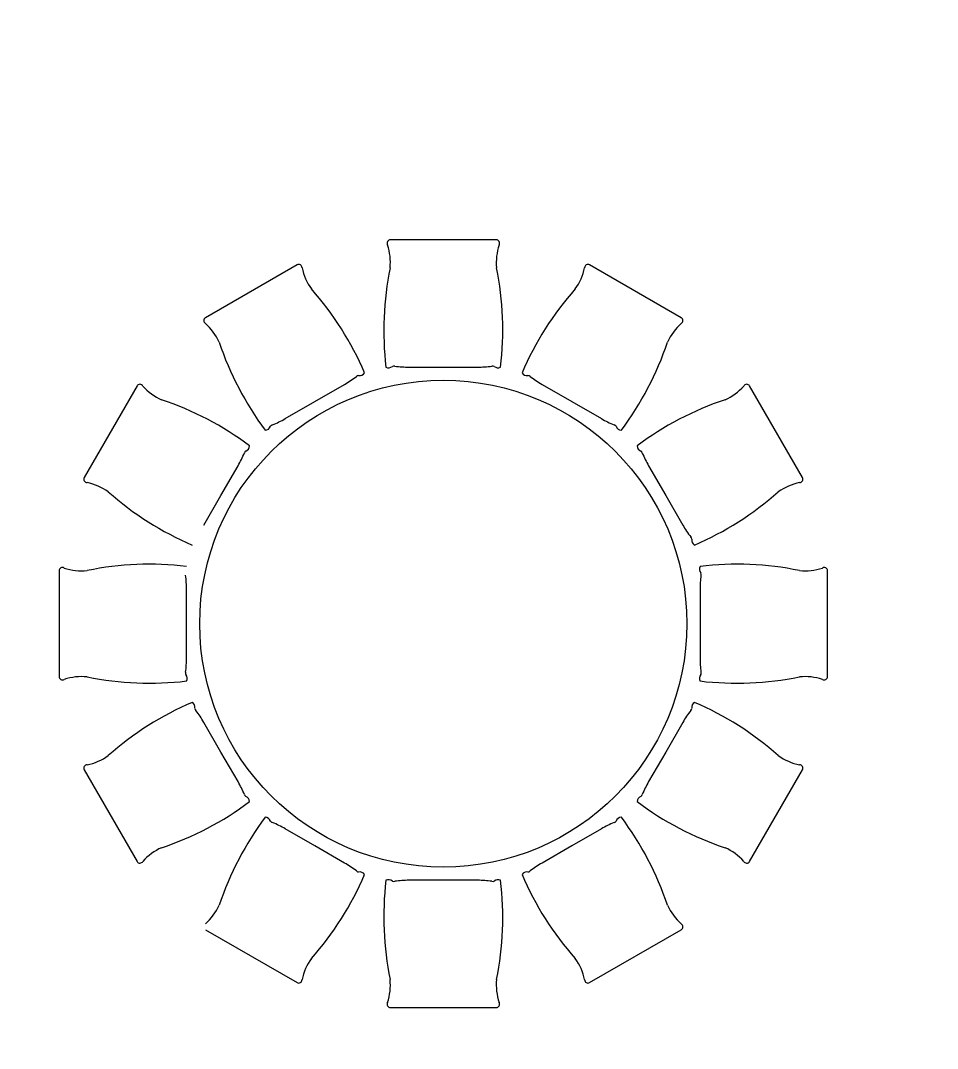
# Model space of a CAD drawing. Header units: millimetres. Extents: x 1443065 to 1517367, y 3763150 to 3779068.
# Drawn here: x 1447798.6 to 1448143.5, y 3766079 to 3766465.9 of the extents above; entities that cross this region are included whole.
import ezdxf

# ---------------------------------------------------------------- set-up
doc = ezdxf.new("R2010")
doc.units = ezdxf.units.MM
doc.layers.add('m-TAR_duvar', color=8, linetype='Continuous')
doc.layers.add('m-TFR_vitrifiye', color=1, linetype='Continuous')

msp = doc.modelspace()

# ---------------------------------------------------------------- hatches: boundary and pattern name
at = {"layer": 'm-TAR_duvar'}
h = msp.add_hatch(dxfattribs=at)
h.set_pattern_fill('ANSI33', color=256, scale=2)
h.set_pattern_definition([(45, (27620.463, -87954.953), (-8.98025612, 8.98025612), []), (45, (27629.443, -87954.953), (-8.98025612, 8.98025612), [6.35, -3.175])])
h.paths.add_polyline_path([(1454794.44, 3768891.25), (1454777.28, 3769060.22), (1454740.17, 3769224.96), (1454678.91, 3769382.58), (1454596.91, 3769530.2), (1454495.37, 3769665.05), (1454375.86, 3769783.46), (1454239.69, 3769884.92), (1454091.6, 3769966), (1453859.58, 3770075.21), (1453406.13, 3770314.52), (1453184.71, 3770444.62), (1451716.99, 3771328.64), (1451249.47, 3771588.02), (1451035.26, 3771685.46), (1450763.61, 3771809.03), (1450409.17, 3771939.61), (1448897.84, 3772143.01), (1447435.26, 3772002.72), (1445092.32, 3771120.18), (1445146.3, 3764847.08), (1454849.85, 3764847.08)])
h.paths.add_polyline_path([(1445185.96, 3764887.08), (1445132.56, 3771092.6), (1447444.38, 3771963.41), (1448897.07, 3772102.76), (1450399.48, 3771900.56), (1450748.39, 3771772.01), (1451018.7, 3771649.05), (1451231.46, 3771552.27), (1451696.97, 3771294), (1453164.25, 3770410.24), (1453386.65, 3770279.57), (1453841.71, 3770039.41), (1454073.47, 3769930.33), (1454218.03, 3769851.17), (1454349.7, 3769753.07), (1454465.16, 3769638.67), (1454563.29, 3769508.35), (1454642.62, 3769365.55), (1454701.81, 3769213.26), (1454737.73, 3769053.78), (1454754.47, 3768888.95), (1454809.3, 3764887.08)], flags=16)
h.paths.add_polyline_path([(1452002.28, 3765847.08), (1451882.28, 3765847.08), (1451882.28, 3765967.08), (1452002.28, 3765967.08)], flags=0)
h.paths.add_polyline_path([(1452782.41, 3765847.08), (1452782.41, 3765967.08), (1452902.41, 3765967.08), (1452902.41, 3765847.08)], flags=0)
h.paths.add_polyline_path([(1451282.28, 3765847.08), (1451162.28, 3765847.08), (1451162.28, 3765967.08), (1451282.28, 3765967.08)], flags=0)
h.paths.add_polyline_path([(1452002.41, 3766436.58), (1451902.41, 3766436.58), (1451902.41, 3766536.58), (1451902.48, 3766670.96), (1451282.41, 3766670.96), (1451282.41, 3766536.58), (1451282.41, 3766436.58), (1451182.41, 3766436.58), (1451182.41, 3766536.58), (1451227.41, 3766536.58), (1451227.41, 3766715.96), (1451912.48, 3766715.96), (1451912.48, 3766725.96), (1451957.48, 3766725.96), (1451957.48, 3766715.96), (1451957.48, 3766536.58), (1452002.41, 3766536.58)], flags=0)
h.paths.add_polyline_path([(1453715.4, 3765317.08), (1453715.4, 3765377.08), (1453775.4, 3765377.08), (1453775.4, 3765317.08)], flags=0)
h.paths.add_polyline_path([(1452782.41, 3766436.58), (1452782.41, 3766556.58), (1452902.41, 3766556.58), (1452902.41, 3766436.58)], flags=0)
h.paths.add_polyline_path([(1453675.3, 3765847.08), (1453675.3, 3765947.08), (1453775.3, 3765947.08), (1453775.3, 3765847.08)], flags=0)
h.paths.add_polyline_path([(1451957.48, 3766815.96), (1451912.48, 3766815.96), (1451912.48, 3767203.19), (1451227.41, 3767203.19), (1451227.41, 3767446.58), (1451287.41, 3767446.58), (1451287.41, 3767406.58), (1451267.41, 3767406.58), (1451267.41, 3767243.33), (1451917.48, 3767243.33), (1451917.48, 3767406.58), (1451897.48, 3767406.58), (1451897.48, 3767446.58), (1451957.48, 3767446.58), (1451957.48, 3767203.19)], flags=0)
h.paths.add_polyline_path([(1450402.41, 3765847.08), (1450282.41, 3765847.08), (1450282.41, 3765967.08), (1450402.41, 3765967.08)], flags=0)
h.paths.add_polyline_path([(1450272.24, 3765847.08), (1450172.24, 3765847.08), (1450172.24, 3765947.08), (1450272.24, 3765947.08)], flags=0)
h.paths.add_polyline_path([(1454209.8, 3765317.08), (1454209.8, 3765377.08), (1454269.8, 3765377.08), (1454269.8, 3765317.08)], flags=0)
h.paths.add_polyline_path([(1453675.3, 3766436.58), (1453675.3, 3766536.58), (1453775.3, 3766536.58), (1453775.3, 3766436.58)], flags=0)
h.paths.add_polyline_path([(1454209.8, 3765847.08), (1454209.8, 3765907.08), (1454269.8, 3765907.08), (1454269.8, 3765847.08)], flags=0)
h.paths.add_polyline_path([(1450402.41, 3766436.58), (1450282.41, 3766436.58), (1450282.41, 3766556.58), (1450402.41, 3766556.58)], flags=0)
h.paths.add_polyline_path([(1452782.41, 3767196.58), (1452782.41, 3767316.58), (1452902.41, 3767316.58), (1452902.41, 3767196.58)], flags=0)
h.paths.add_polyline_path([(1450272.41, 3766436.58), (1450172.41, 3766436.58), (1450172.41, 3766536.58), (1450272.41, 3766536.58)], flags=0)
h.paths.add_polyline_path([(1449584.07, 3765847.08), (1449484.07, 3765847.08), (1449484.07, 3765947.08), (1449584.07, 3765947.08)], flags=0)
h.paths.add_polyline_path([(1453675.3, 3767196.58), (1453675.3, 3767296.58), (1453775.3, 3767296.58), (1453775.3, 3767196.58)], flags=0)
h.paths.add_polyline_path([(1450402.41, 3767196.58), (1450282.41, 3767196.58), (1450282.41, 3767316.58), (1450402.41, 3767316.58)], flags=0)
h.paths.add_polyline_path([(1450272.41, 3767196.58), (1450172.41, 3767196.58), (1450172.41, 3767296.58), (1450272.41, 3767296.58)], flags=0)
h.paths.add_polyline_path([(1451957.48, 3767847.59), (1451897.48, 3767847.59), (1451897.48, 3767887.59), (1451917.48, 3767887.59), (1451917.48, 3768050.83), (1451267.41, 3768050.83), (1451267.41, 3767887.59), (1451287.41, 3767887.59), (1451287.41, 3767847.59), (1451227.41, 3767847.59), (1451227.41, 3768090.97), (1451912.48, 3768090.97), (1451912.48, 3768477.19), (1451957.48, 3768477.19), (1451957.48, 3768090.97)], flags=0)
h.paths.add_polyline_path([(1449584.07, 3766436.58), (1449484.07, 3766436.58), (1449484.07, 3766536.58), (1449584.07, 3766536.58)], flags=0)
h.paths.add_polyline_path([(1452782.41, 3767976.58), (1452782.41, 3768096.58), (1452902.41, 3768096.58), (1452902.41, 3767976.58)], flags=0)
h.paths.add_polyline_path([(1453675.3, 3767996.58), (1453675.3, 3768096.58), (1453775.3, 3768096.58), (1453775.3, 3767996.58)], flags=0)
h.paths.add_polyline_path([(1448737.73, 3765847.08), (1448577.73, 3765847.08), (1448577.73, 3765947.08), (1448692.73, 3765947.08), (1448692.73, 3766436.58), (1448577.73, 3766436.58), (1448577.73, 3766536.58), (1448737.73, 3766536.58), (1448737.73, 3766436.58), (1448737.73, 3765947.08)], flags=0)
h.paths.add_polyline_path([(1450402.41, 3767976.58), (1450282.41, 3767976.58), (1450282.41, 3768096.58), (1450402.41, 3768096.58)], flags=0)
h.paths.add_polyline_path([(1450272.41, 3767996.58), (1450172.41, 3767996.58), (1450172.41, 3768096.58), (1450272.41, 3768096.58)], flags=0)
h.paths.add_polyline_path([(1451957.48, 3768567.19), (1451912.48, 3768567.19), (1451912.48, 3768577.19), (1451227.41, 3768577.19), (1451227.41, 3768756.58), (1451172.41, 3768756.58), (1451172.41, 3768856.58), (1451282.41, 3768856.58), (1451282.41, 3768756.58), (1451282.41, 3768622.19), (1451902.48, 3768622.19), (1451902.48, 3768756.58), (1451902.41, 3768756.58), (1451902.41, 3768856.58), (1452002.41, 3768856.58), (1452002.41, 3768756.58), (1451957.48, 3768756.58), (1451957.48, 3768577.19)], flags=0)
h.paths.add_polyline_path([(1452002.41, 3768756.58), (1451902.41, 3768756.58), (1451902.41, 3768856.58), (1452002.41, 3768856.58)], flags=0)
h.paths.add_polyline_path([(1452782.41, 3768736.58), (1452782.41, 3768856.58), (1452902.41, 3768856.58), (1452902.41, 3768736.58)], flags=0)
h.paths.add_polyline_path([(1448737.74, 3767196.58), (1448577.74, 3767196.58), (1448577.74, 3767296.58), (1448737.74, 3767296.58)], flags=0)
h.paths.add_polyline_path([(1453675.3, 3768756.58), (1453675.3, 3768856.58), (1453775.3, 3768856.58), (1453775.3, 3768756.58)], flags=0)
h.paths.add_polyline_path([(1450402.41, 3768736.58), (1450282.41, 3768736.58), (1450282.41, 3768856.58), (1450402.41, 3768856.58)], flags=0)
h.paths.add_polyline_path([(1447937.73, 3765847.08), (1447837.73, 3765847.08), (1447837.73, 3765947.08), (1447937.73, 3765947.08)], flags=0)
h.paths.add_polyline_path([(1450272.41, 3768756.58), (1450172.41, 3768756.58), (1450172.41, 3768856.58), (1450272.41, 3768856.58)], flags=0)
h.paths.add_polyline_path([(1453744.51, 3768902.52), (1453693.08, 3768933.43), (1453723.98, 3768984.86), (1453775.41, 3768953.95)], flags=0)
h.paths.add_polyline_path([(1452002.41, 3769327.08), (1451882.41, 3769327.08), (1451882.41, 3769447.08), (1452002.41, 3769447.08)], flags=0)
h.paths.add_polyline_path([(1447937.73, 3766436.58), (1447837.73, 3766436.58), (1447837.73, 3766536.58), (1447937.73, 3766536.58)], flags=0)
h.paths.add_polyline_path([(1451282.41, 3769327.08), (1451162.41, 3769327.08), (1451162.41, 3769447.08), (1451282.41, 3769447.08)], flags=0)
h.paths.add_polyline_path([(1448737.73, 3767996.58), (1448577.73, 3767996.58), (1448577.73, 3768096.58), (1448737.73, 3768096.58)], flags=0)
h.paths.add_polyline_path([(1449584.07, 3768756.58), (1449484.07, 3768756.58), (1449484.07, 3768856.58), (1449584.07, 3768856.58)], flags=0)
h.paths.add_polyline_path([(1450402.41, 3769327.08), (1450282.41, 3769327.08), (1450282.41, 3769447.08), (1450402.41, 3769447.08)], flags=0)
h.paths.add_polyline_path([(1447937.73, 3767196.58), (1447837.73, 3767196.58), (1447837.73, 3767296.58), (1447937.73, 3767296.58)], flags=0)
h.paths.add_polyline_path([(1450272.41, 3769347.08), (1450172.41, 3769347.08), (1450172.41, 3769447.08), (1450272.41, 3769447.08)], flags=0)
h.paths.add_polyline_path([(1448737.73, 3768676.58), (1448637.73, 3768676.58), (1448637.73, 3768856.58), (1448737.73, 3768856.58)], flags=0)
h.paths.add_polyline_path([(1449584.07, 3769347.08), (1449484.07, 3769347.08), (1449484.07, 3769447.08), (1449584.07, 3769447.08)], flags=0)
h.paths.add_polyline_path([(1447037.73, 3765847.08), (1446937.73, 3765847.08), (1446937.73, 3765947.08), (1447037.73, 3765947.08)], flags=0)
h.paths.add_polyline_path([(1447937.73, 3767996.58), (1447837.73, 3767996.58), (1447837.73, 3768096.58), (1447937.73, 3768096.58)], flags=0)
h.paths.add_polyline_path([(1447037.73, 3766436.58), (1446937.73, 3766436.58), (1446937.73, 3766536.58), (1447037.73, 3766536.58)], flags=0)
h.paths.add_polyline_path([(1451282.41, 3770304.32), (1451182.41, 3770304.32), (1451182.41, 3770444.32), (1451212.41, 3770486.32), (1451322.41, 3770421.32)], flags=0)
h.paths.add_polyline_path([(1447037.73, 3767196.58), (1446937.73, 3767196.58), (1446937.73, 3767296.58), (1447037.73, 3767296.58)], flags=0)
h.paths.add_polyline_path([(1448737.73, 3769347.08), (1448637.73, 3769347.08), (1448637.73, 3769447.08), (1448737.73, 3769447.08)], flags=0)
h.paths.add_polyline_path([(1447937.73, 3768756.58), (1447837.73, 3768756.58), (1447837.73, 3768856.58), (1447937.73, 3768856.58)], flags=0)
h.paths.add_polyline_path([(1450382.41, 3770315.63), (1450282.41, 3770315.63), (1450282.41, 3770415.63), (1450382.41, 3770415.63)], flags=0)
h.paths.add_polyline_path([(1450272.41, 3770315.63), (1450172.41, 3770315.63), (1450172.41, 3770415.63), (1450272.41, 3770415.63)], flags=0)
h.paths.add_polyline_path([(1446297.73, 3765847.08), (1446137.73, 3765847.08), (1446137.73, 3765947.08), (1446137.73, 3766436.58), (1446137.73, 3766536.58), (1446137.74, 3767196.58), (1446137.74, 3767296.58), (1446137.73, 3767996.58), (1446137.73, 3768096.58), (1446297.73, 3768096.58), (1446297.73, 3767996.58), (1446167.73, 3767996.58), (1446167.74, 3767296.58), (1446297.74, 3767296.58), (1446297.74, 3767196.58), (1446167.74, 3767196.58), (1446167.74, 3766536.58), (1446297.73, 3766536.58), (1446297.73, 3766436.58), (1446182.73, 3766436.58), (1446182.73, 3765947.08), (1446297.73, 3765947.08)], flags=0)
h.paths.add_polyline_path([(1447037.73, 3767996.58), (1446937.73, 3767996.58), (1446937.73, 3768096.58), (1447037.73, 3768096.58)], flags=0)
h.paths.add_polyline_path([(1449584.07, 3770315.63), (1449484.07, 3770315.63), (1449484.07, 3770415.63), (1449584.07, 3770415.63)], flags=0)
h.paths.add_polyline_path([(1447937.73, 3769347.08), (1447837.73, 3769347.08), (1447837.73, 3769447.08), (1447937.73, 3769447.08)], flags=0)
h.paths.add_polyline_path([(1450382.41, 3770936.73), (1450282.41, 3770936.73), (1450282.41, 3771036.73), (1450382.41, 3771036.73)], flags=0)
h.paths.add_polyline_path([(1450272.41, 3770936.73), (1450172.41, 3770936.73), (1450172.41, 3771036.73), (1450272.41, 3771036.73)], flags=0)
h.paths.add_polyline_path([(1447037.73, 3768756.58), (1446937.73, 3768756.58), (1446937.73, 3768811.58), (1446237.73, 3768811.58), (1446237.73, 3768676.58), (1446137.73, 3768676.58), (1446137.73, 3768856.58), (1446237.73, 3768856.58), (1446937.73, 3768856.58), (1447037.73, 3768856.58)], flags=0)
h.paths.add_polyline_path([(1448737.73, 3770315.63), (1448637.73, 3770315.63), (1448637.73, 3770415.63), (1448737.73, 3770415.63)], flags=0)
h.paths.add_polyline_path([(1449584.07, 3770936.73), (1449484.07, 3770936.73), (1449484.07, 3771036.73), (1449584.07, 3771036.73)], flags=0)
h.paths.add_polyline_path([(1447037.73, 3769347.08), (1446937.73, 3769347.08), (1446937.73, 3769447.08), (1447037.73, 3769447.08)], flags=0)
h.paths.add_polyline_path([(1447937.73, 3770315.63), (1447837.73, 3770315.63), (1447837.73, 3770415.63), (1447937.73, 3770415.63)], flags=0)
h.paths.add_polyline_path([(1448737.73, 3770936.73), (1448637.73, 3770936.73), (1448637.73, 3771036.73), (1448737.73, 3771036.73)], flags=0)
h.paths.add_polyline_path([(1447937.73, 3770936.73), (1447837.73, 3770936.73), (1447837.73, 3770994.84), (1447050.81, 3770749.36), (1446602.71, 3770578.53), (1446587.72, 3770615.63), (1447037.72, 3770787.18), (1447837.73, 3771036.74), (1447837.73, 3771036.73), (1447937.73, 3771036.73)], flags=0)
h.paths.add_polyline_path([(1446237.73, 3769347.08), (1446137.73, 3769347.08), (1446137.73, 3769447.08), (1446237.73, 3769447.08)], flags=0)
h.paths.add_polyline_path([(1447037.73, 3770315.63), (1446937.73, 3770315.63), (1446937.73, 3770415.63), (1447037.73, 3770415.63)], flags=0)
h.paths.add_polyline_path([(1448660.01, 3771597.82), (1447860.1, 3771521.18), (1447552.68, 3771491.72), (1447491.35, 3771468.18), (1447044.88, 3771300), (1446969.92, 3771271.77), (1446669.55, 3771158.63), (1446594.78, 3771130.46), (1446580.68, 3771167.89), (1446655.55, 3771196.09), (1446955.91, 3771309.24), (1447030.68, 3771337.4), (1447477.02, 3771505.52), (1447543.43, 3771531.02), (1447856.29, 3771561), (1448656.29, 3771637.64), (1448735.81, 3771645.27), (1448739.63, 3771605.46)], flags=0)
h.paths.add_polyline_path([(1446237.73, 3770315.63), (1446137.73, 3770315.63), (1446137.73, 3770415.63), (1446237.73, 3770415.63)], flags=0)
h.paths.add_polyline_path([(1445658.49, 3770330.63), (1445618.49, 3770330.63), (1445618.49, 3770415.63), (1445658.49, 3770415.63)], flags=0)
h.paths.add_polyline_path([(1446219.64, 3770989.15), (1446144.77, 3770960.95), (1446130.67, 3770998.39), (1446205.54, 3771026.59)], flags=0)
h.paths.add_polyline_path([(1445657.98, 3770633.33), (1445617.98, 3770633.33), (1445617.98, 3770676.33), (1445622.15, 3770718.96), (1445637.3, 3770759.27), (1445660.29, 3770795.68), (1445690.16, 3770826.69), (1445725.69, 3770851.02), (1445765.4, 3770867.66), (1445807.98, 3770875.83), (1445820.98, 3770837.33), (1445785.48, 3770830.15), (1445752.15, 3770815.88), (1445722.26, 3770795.37), (1445696.95, 3770769.42), (1445677.21, 3770739.01), (1445663.79, 3770705.34), (1445658.98, 3770670.83)], flags=0)

# ---------------------------------------------------------------- linework, layer by layer
at = {"layer": 'm-TFR_vitrifiye'}
for p, q in [((1447977.56, 3766383.39), (1447937.76, 3766383.39)), ((1447977.56, 3766383.39), (1447937.76, 3766383.39)), ((1447902.64, 3766373.98), (1447868.17, 3766354.08)), ((1447902.64, 3766373.98), (1447868.17, 3766354.08)), ((1448047.15, 3766354.08), (1448012.68, 3766373.98)), ((1448047.15, 3766354.08), (1448012.68, 3766373.98)), ((1447944.78, 3766335.47), (1447957.66, 3766335.47)), ((1447944.78, 3766335.47), (1447957.66, 3766335.47)), ((1447957.66, 3766335.47), (1447970.54, 3766335.47)), ((1447957.66, 3766335.47), (1447970.54, 3766335.47)), ((1447842.46, 3766328.37), (1447822.56, 3766293.9)), ((1447842.46, 3766328.37), (1447822.56, 3766293.9)), ((1447909.37, 3766322.53), (1447920.52, 3766328.97)), ((1447909.37, 3766322.53), (1447920.52, 3766328.97)), ((1447994.79, 3766328.97), (1448005.95, 3766322.53)), ((1447994.79, 3766328.97), (1448005.95, 3766322.53)), ((1448092.76, 3766293.9), (1448072.85, 3766328.37)), ((1448092.76, 3766293.9), (1448072.85, 3766328.37)), ((1447898.21, 3766316.09), (1447909.37, 3766322.53)), ((1447898.21, 3766316.09), (1447909.37, 3766322.53)), ((1448005.95, 3766322.53), (1448017.11, 3766316.09)), ((1448005.95, 3766322.53), (1448017.11, 3766316.09)), ((1447874.01, 3766287.17), (1447880.45, 3766298.33)), ((1447874.01, 3766287.17), (1447880.45, 3766298.33)), ((1448034.86, 3766298.33), (1448041.3, 3766287.17)), ((1448034.86, 3766298.33), (1448041.3, 3766287.17)), ((1447867.57, 3766276.02), (1447874.01, 3766287.17)), ((1447867.57, 3766276.02), (1447874.01, 3766287.17)), ((1448041.3, 3766287.17), (1448047.74, 3766276.02)), ((1448041.3, 3766287.17), (1448047.74, 3766276.02)), ((1447813.15, 3766258.78), (1447813.15, 3766218.98)), ((1447813.15, 3766258.78), (1447813.15, 3766218.98)), ((1448102.17, 3766218.98), (1448102.17, 3766258.78)), ((1448102.17, 3766218.98), (1448102.17, 3766258.78)), ((1447861.07, 3766238.88), (1447861.07, 3766251.77)), ((1447861.07, 3766238.88), (1447861.07, 3766251.77)), ((1448054.24, 3766251.77), (1448054.24, 3766238.88)), ((1448054.24, 3766251.77), (1448054.24, 3766238.88)), ((1447861.07, 3766226), (1447861.07, 3766238.88)), ((1447861.07, 3766226), (1447861.07, 3766238.88)), ((1448054.24, 3766238.88), (1448054.24, 3766226)), ((1448054.24, 3766238.88), (1448054.24, 3766226)), ((1447874.01, 3766190.59), (1447867.57, 3766201.75)), ((1447874.01, 3766190.59), (1447867.57, 3766201.75)), ((1448047.74, 3766201.75), (1448041.3, 3766190.59)), ((1448047.74, 3766201.75), (1448041.3, 3766190.59)), ((1447880.45, 3766179.43), (1447874.01, 3766190.59)), ((1447880.45, 3766179.43), (1447874.01, 3766190.59)), ((1448041.3, 3766190.59), (1448034.86, 3766179.43)), ((1448041.3, 3766190.59), (1448034.86, 3766179.43)), ((1447822.56, 3766183.86), (1447842.46, 3766149.39)), ((1447822.56, 3766183.86), (1447842.46, 3766149.39)), ((1448072.85, 3766149.39), (1448092.76, 3766183.86)), ((1448072.85, 3766149.39), (1448092.76, 3766183.86)), ((1447909.37, 3766155.24), (1447898.21, 3766161.68)), ((1447909.37, 3766155.24), (1447898.21, 3766161.68)), ((1448017.11, 3766161.68), (1448005.95, 3766155.24)), ((1448017.11, 3766161.68), (1448005.95, 3766155.24)), ((1447920.52, 3766148.8), (1447909.37, 3766155.24)), ((1447920.52, 3766148.8), (1447909.37, 3766155.24)), ((1448005.95, 3766155.24), (1447994.79, 3766148.8)), ((1448005.95, 3766155.24), (1447994.79, 3766148.8)), ((1447957.66, 3766142.3), (1447944.78, 3766142.3)), ((1447957.66, 3766142.3), (1447944.78, 3766142.3)), ((1447970.54, 3766142.3), (1447957.66, 3766142.3)), ((1447970.54, 3766142.3), (1447957.66, 3766142.3)), ((1447868.17, 3766123.69), (1447902.64, 3766103.78)), ((1447868.17, 3766123.69), (1447902.64, 3766103.78)), ((1448012.68, 3766103.78), (1448047.15, 3766123.69)), ((1448012.68, 3766103.78), (1448047.15, 3766123.69)), ((1447937.76, 3766094.37), (1447977.56, 3766094.37)), ((1447937.76, 3766094.37), (1447977.56, 3766094.37))]:
    msp.add_line(p, q, dxfattribs=at)
msp.add_circle((1447957.66, 3766238.88), 91.63, dxfattribs=at)
msp.add_circle((1447957.66, 3766238.88), 91.63, dxfattribs=at)
for centre, radius, start, end in [((1447937.75, 3766382.14), 1.25, 89.8292, 211.4999), ((1447937.75, 3766382.14), 1.25, 89.8292, 211.4999), ((1447916.28, 3766374.87), 21.46, 354.5513, 17.9661), ((1447916.28, 3766374.87), 21.46, 354.5513, 17.9661), ((1447977.56, 3766382.14), 1.25, 328.5001, 90.1708), ((1447977.56, 3766382.14), 1.25, 328.5001, 90.1708), ((1447999.04, 3766374.87), 21.46, 162.0339, 185.4487), ((1447999.04, 3766374.87), 21.46, 162.0339, 185.4487), ((1447903.27, 3766372.9), 1.25, 358.5001, 120.1708), ((1447903.27, 3766372.9), 1.25, 358.5001, 120.1708), ((1447925.5, 3766377.34), 21.46, 192.0339, 215.4487), ((1447925.5, 3766377.34), 21.46, 192.0339, 215.4487), ((1448052.22, 3766349.39), 116.96, 168.4357, 186.8363), ((1448052.22, 3766349.39), 116.96, 168.4357, 186.8363), ((1447863.09, 3766349.39), 116.96, 353.1637, 11.5643), ((1447863.09, 3766349.39), 116.96, 353.1637, 11.5643), ((1447989.81, 3766377.34), 21.46, 324.5513, 347.9661), ((1447989.81, 3766377.34), 21.46, 324.5513, 347.9661), ((1448012.05, 3766372.9), 1.25, 59.8292, 181.4999), ((1448012.05, 3766372.9), 1.25, 59.8292, 181.4999), ((1447820.51, 3766287.3), 116.96, 23.1637, 41.5643), ((1447820.51, 3766287.3), 116.96, 23.1637, 41.5643), ((1448094.8, 3766287.3), 116.96, 138.4357, 156.8363), ((1448094.8, 3766287.3), 116.96, 138.4357, 156.8363), ((1447868.79, 3766353), 1.25, 119.8292, 241.4999), ((1447868.79, 3766353), 1.25, 119.8292, 241.4999), ((1448046.53, 3766353), 1.25, 298.5001, 60.1708), ((1448046.53, 3766353), 1.25, 298.5001, 60.1708), ((1447853.82, 3766335.96), 21.46, 24.5513, 47.9661), ((1447853.82, 3766335.96), 21.46, 24.5513, 47.9661), ((1448061.49, 3766335.96), 21.46, 132.0339, 155.4487), ((1448061.49, 3766335.96), 21.46, 132.0339, 155.4487), ((1447984.3, 3766381.87), 116.96, 198.4357, 216.8363), ((1447984.3, 3766381.87), 116.96, 198.4357, 216.8363), ((1447931.02, 3766381.87), 116.96, 323.1637, 341.5643), ((1447931.02, 3766381.87), 116.96, 323.1637, 341.5643), ((1447937.09, 3766337.43), 2.2, 243.1961, 310.4764), ((1447937.09, 3766337.43), 2.2, 243.1961, 310.4764), ((1447939.05, 3766334.69), 1.19, 71.7536, 116.5375), ((1447939.05, 3766334.69), 1.19, 71.7536, 116.5375), ((1447945.25, 3766383.1), 47.64, 262.9704, 269.4301), ((1447945.25, 3766383.1), 47.64, 262.9704, 269.4301), ((1447970.07, 3766383.1), 47.64, 270.5699, 277.0296), ((1447970.07, 3766383.1), 47.64, 270.5699, 277.0296), ((1447976.27, 3766334.69), 1.19, 63.4625, 108.2464), ((1447976.27, 3766334.69), 1.19, 63.4625, 108.2464), ((1447978.23, 3766337.43), 2.2, 229.5236, 296.8039), ((1447978.23, 3766337.43), 2.2, 229.5236, 296.8039), ((1447896.3, 3766369.98), 47.64, 300.5699, 307.0296), ((1447896.3, 3766369.98), 47.64, 300.5699, 307.0296), ((1447925.87, 3766331.16), 1.19, 93.4625, 138.2464), ((1447925.87, 3766331.16), 1.19, 93.4625, 138.2464), ((1447926.2, 3766334.51), 2.2, 259.5236, 326.8039), ((1447926.2, 3766334.51), 2.2, 259.5236, 326.8039), ((1447989.12, 3766334.51), 2.2, 213.1961, 280.4764), ((1447989.12, 3766334.51), 2.2, 213.1961, 280.4764), ((1447989.44, 3766331.16), 1.19, 41.7536, 86.5375), ((1447989.44, 3766331.16), 1.19, 41.7536, 86.5375), ((1448019.02, 3766369.98), 47.64, 232.9704, 239.4301), ((1448019.02, 3766369.98), 47.64, 232.9704, 239.4301), ((1447843.54, 3766327.75), 1.25, 28.5001, 150.1708), ((1447843.54, 3766327.75), 1.25, 28.5001, 150.1708), ((1447860.58, 3766342.72), 21.46, 222.0339, 245.4487), ((1447860.58, 3766342.72), 21.46, 222.0339, 245.4487), ((1448054.74, 3766342.72), 21.46, 294.5513, 317.9661), ((1448054.74, 3766342.72), 21.46, 294.5513, 317.9661), ((1448071.77, 3766327.75), 1.25, 29.8292, 151.4999), ((1448071.77, 3766327.75), 1.25, 29.8292, 151.4999), ((1447814.68, 3766212.24), 116.96, 53.1637, 71.5643), ((1447814.68, 3766212.24), 116.96, 53.1637, 71.5643), ((1448100.64, 3766212.24), 116.96, 108.4357, 126.8363), ((1448100.64, 3766212.24), 116.96, 108.4357, 126.8363), ((1447874.8, 3766357.57), 47.64, 292.9704, 299.4301), ((1447874.8, 3766357.57), 47.64, 292.9704, 299.4301), ((1448040.51, 3766357.57), 47.64, 240.5699, 247.0296), ((1448040.51, 3766357.57), 47.64, 240.5699, 247.0296), ((1447890.57, 3766313.94), 2.2, 273.1961, 340.4764), ((1447890.57, 3766313.94), 2.2, 273.1961, 340.4764), ((1447893.64, 3766312.55), 1.19, 101.7536, 146.5375), ((1447893.64, 3766312.55), 1.19, 101.7536, 146.5375), ((1448021.68, 3766312.55), 1.19, 33.4625, 78.2464), ((1448021.68, 3766312.55), 1.19, 33.4625, 78.2464), ((1448024.75, 3766313.94), 2.2, 199.5236, 266.8039), ((1448024.75, 3766313.94), 2.2, 199.5236, 266.8039), ((1447838.97, 3766321.74), 47.64, 330.5699, 337.0296), ((1447838.97, 3766321.74), 47.64, 330.5699, 337.0296), ((1447883.99, 3766302.9), 1.19, 123.4625, 168.2464), ((1447883.99, 3766302.9), 1.19, 123.4625, 168.2464), ((1447882.6, 3766305.97), 2.2, 289.5236, 356.8039), ((1447882.6, 3766305.97), 2.2, 289.5236, 356.8039), ((1448032.72, 3766305.97), 2.2, 183.1961, 250.4764), ((1448032.72, 3766305.97), 2.2, 183.1961, 250.4764), ((1448031.32, 3766302.9), 1.19, 11.7536, 56.5375), ((1448031.32, 3766302.9), 1.19, 11.7536, 56.5375), ((1448076.35, 3766321.74), 47.64, 202.9704, 209.4301), ((1448076.35, 3766321.74), 47.64, 202.9704, 209.4301), ((1447823.64, 3766293.27), 1.25, 149.8292, 271.4999), ((1447823.64, 3766293.27), 1.25, 149.8292, 271.4999), ((1447819.2, 3766271.04), 21.46, 54.5513, 77.9661), ((1447819.2, 3766271.04), 21.46, 54.5513, 77.9661), ((1448096.12, 3766271.04), 21.46, 102.0339, 125.4487), ((1448096.12, 3766271.04), 21.46, 102.0339, 125.4487), ((1448091.68, 3766293.27), 1.25, 268.5001, 30.1708), ((1448091.68, 3766293.27), 1.25, 268.5001, 30.1708), ((1447909.24, 3766376.03), 116.96, 228.4357, 246.8363), ((1447909.24, 3766376.03), 116.96, 228.4357, 246.8363), ((1448006.08, 3766376.03), 116.96, 293.1637, 311.5643), ((1448006.08, 3766376.03), 116.96, 293.1637, 311.5643), ((1448088.76, 3766300.25), 47.64, 210.5699, 217.0296), ((1448088.76, 3766300.25), 47.64, 210.5699, 217.0296), ((1448049.93, 3766270.67), 1.19, 3.4625, 48.2464), ((1448049.93, 3766270.67), 1.19, 3.4625, 48.2464), ((1448053.29, 3766270.34), 2.2, 169.5236, 236.8039), ((1448053.29, 3766270.34), 2.2, 169.5236, 236.8039), ((1447847.15, 3766144.32), 116.96, 83.1637, 101.5643), ((1447847.15, 3766144.32), 116.96, 83.1637, 101.5643), ((1448056.2, 3766259.45), 2.2, 153.1961, 220.4764), ((1448056.2, 3766259.45), 2.2, 153.1961, 220.4764), ((1448068.16, 3766144.32), 116.96, 78.4357, 96.8363), ((1448068.16, 3766144.32), 116.96, 78.4357, 96.8363), ((1447814.4, 3766258.79), 1.25, 58.5001, 180.1708), ((1447814.4, 3766258.79), 1.25, 58.5001, 180.1708), ((1447821.67, 3766280.26), 21.46, 252.0339, 275.4487), ((1447821.67, 3766280.26), 21.46, 252.0339, 275.4487), ((1447813.44, 3766251.29), 47.64, 0.5699, 7.0296), ((1447813.44, 3766251.29), 47.64, 0.5699, 7.0296), ((1448101.87, 3766251.29), 47.64, 172.9704, 179.4301), ((1448101.87, 3766251.29), 47.64, 172.9704, 179.4301), ((1448053.46, 3766257.49), 1.19, 341.7536, 26.5375), ((1448053.46, 3766257.49), 1.19, 341.7536, 26.5375), ((1448093.65, 3766280.26), 21.46, 264.5513, 287.9661), ((1448093.65, 3766280.26), 21.46, 264.5513, 287.9661), ((1448100.92, 3766258.79), 1.25, 359.8292, 121.4999), ((1448100.92, 3766258.79), 1.25, 359.8292, 121.4999), ((1447813.44, 3766226.47), 47.64, 352.9704, 359.4301), ((1447813.44, 3766226.47), 47.64, 352.9704, 359.4301), ((1448101.87, 3766226.47), 47.64, 180.5699, 187.0296), ((1448101.87, 3766226.47), 47.64, 180.5699, 187.0296), ((1447814.4, 3766218.98), 1.25, 179.8292, 301.4999), ((1447814.4, 3766218.98), 1.25, 179.8292, 301.4999), ((1447821.67, 3766197.5), 21.46, 84.5513, 107.9661), ((1447821.67, 3766197.5), 21.46, 84.5513, 107.9661), ((1447847.15, 3766333.45), 116.96, 258.4357, 276.8363), ((1447847.15, 3766333.45), 116.96, 258.4357, 276.8363), ((1447861.85, 3766220.27), 1.19, 161.7536, 206.5375), ((1447861.85, 3766220.27), 1.19, 161.7536, 206.5375), ((1447859.11, 3766218.31), 2.2, 333.1961, 40.4764), ((1447859.11, 3766218.31), 2.2, 333.1961, 40.4764), ((1448056.2, 3766218.31), 2.2, 139.5236, 206.8039), ((1448056.2, 3766218.31), 2.2, 139.5236, 206.8039), ((1448068.16, 3766333.45), 116.96, 263.1637, 281.5643), ((1448068.16, 3766333.45), 116.96, 263.1637, 281.5643), ((1448053.46, 3766220.27), 1.19, 333.4625, 18.2464), ((1448053.46, 3766220.27), 1.19, 333.4625, 18.2464), ((1448093.65, 3766197.5), 21.46, 72.0339, 95.4487), ((1448093.65, 3766197.5), 21.46, 72.0339, 95.4487), ((1448100.92, 3766218.98), 1.25, 238.5001, 0.1708), ((1448100.92, 3766218.98), 1.25, 238.5001, 0.1708), ((1447909.24, 3766101.74), 116.96, 113.1637, 131.5643), ((1447909.24, 3766101.74), 116.96, 113.1637, 131.5643), ((1447862.03, 3766207.43), 2.2, 349.5236, 56.8039), ((1447862.03, 3766207.43), 2.2, 349.5236, 56.8039), ((1447865.38, 3766207.1), 1.19, 183.4625, 228.2464), ((1447865.38, 3766207.1), 1.19, 183.4625, 228.2464), ((1447826.56, 3766177.52), 47.64, 30.5699, 37.0296), ((1447826.56, 3766177.52), 47.64, 30.5699, 37.0296), ((1448088.76, 3766177.52), 47.64, 142.9704, 149.4301), ((1448088.76, 3766177.52), 47.64, 142.9704, 149.4301), ((1448049.93, 3766207.1), 1.19, 311.7536, 356.5375), ((1448049.93, 3766207.1), 1.19, 311.7536, 356.5375), ((1448053.29, 3766207.43), 2.2, 123.1961, 190.4764), ((1448053.29, 3766207.43), 2.2, 123.1961, 190.4764), ((1448006.08, 3766101.74), 116.96, 48.4357, 66.8363), ((1448006.08, 3766101.74), 116.96, 48.4357, 66.8363), ((1447819.2, 3766206.73), 21.46, 282.0339, 305.4487), ((1447819.2, 3766206.73), 21.46, 282.0339, 305.4487), ((1448096.12, 3766206.73), 21.46, 234.5513, 257.9661), ((1448096.12, 3766206.73), 21.46, 234.5513, 257.9661), ((1447823.64, 3766184.49), 1.25, 88.5001, 210.1708), ((1447823.64, 3766184.49), 1.25, 88.5001, 210.1708), ((1448091.68, 3766184.49), 1.25, 329.8292, 91.4999), ((1448091.68, 3766184.49), 1.25, 329.8292, 91.4999), ((1447838.97, 3766156.03), 47.64, 22.9704, 29.4301), ((1447838.97, 3766156.03), 47.64, 22.9704, 29.4301), ((1448076.35, 3766156.03), 47.64, 150.5699, 157.0296), ((1448076.35, 3766156.03), 47.64, 150.5699, 157.0296), ((1447814.68, 3766265.52), 116.96, 288.4357, 306.8363), ((1447814.68, 3766265.52), 116.96, 288.4357, 306.8363), ((1447883.99, 3766174.86), 1.19, 191.7536, 236.5375), ((1447883.99, 3766174.86), 1.19, 191.7536, 236.5375), ((1447882.6, 3766171.79), 2.2, 3.1961, 70.4764), ((1447882.6, 3766171.79), 2.2, 3.1961, 70.4764), ((1448032.72, 3766171.79), 2.2, 109.5236, 176.8039), ((1448032.72, 3766171.79), 2.2, 109.5236, 176.8039), ((1448100.64, 3766265.52), 116.96, 233.1637, 251.5643), ((1448100.64, 3766265.52), 116.96, 233.1637, 251.5643), ((1448031.32, 3766174.86), 1.19, 303.4625, 348.2464), ((1448031.32, 3766174.86), 1.19, 303.4625, 348.2464), ((1447984.3, 3766095.9), 116.96, 143.1637, 161.5643), ((1447984.3, 3766095.9), 116.96, 143.1637, 161.5643), ((1447890.57, 3766163.82), 2.2, 19.5236, 86.8039), ((1447890.57, 3766163.82), 2.2, 19.5236, 86.8039), ((1447893.64, 3766165.22), 1.19, 213.4625, 258.2464), ((1447893.64, 3766165.22), 1.19, 213.4625, 258.2464), ((1447874.8, 3766120.19), 47.64, 60.5699, 67.0296), ((1447874.8, 3766120.19), 47.64, 60.5699, 67.0296), ((1448040.51, 3766120.19), 47.64, 112.9704, 119.4301), ((1448040.51, 3766120.19), 47.64, 112.9704, 119.4301), ((1448021.68, 3766165.22), 1.19, 281.7536, 326.5375), ((1448021.68, 3766165.22), 1.19, 281.7536, 326.5375), ((1448024.75, 3766163.82), 2.2, 93.1961, 160.4764), ((1448024.75, 3766163.82), 2.2, 93.1961, 160.4764), ((1447931.02, 3766095.9), 116.96, 18.4357, 36.8363), ((1447931.02, 3766095.9), 116.96, 18.4357, 36.8363), ((1447860.58, 3766135.05), 21.46, 114.5513, 137.9661), ((1447860.58, 3766135.05), 21.46, 114.5513, 137.9661), ((1448054.74, 3766135.05), 21.46, 42.0339, 65.4487), ((1448054.74, 3766135.05), 21.46, 42.0339, 65.4487), ((1447843.54, 3766150.01), 1.25, 209.8292, 331.4999), ((1447843.54, 3766150.01), 1.25, 209.8292, 331.4999), ((1447896.3, 3766107.78), 47.64, 52.9704, 59.4301), ((1447896.3, 3766107.78), 47.64, 52.9704, 59.4301), ((1448019.02, 3766107.78), 47.64, 120.5699, 127.0296), ((1448019.02, 3766107.78), 47.64, 120.5699, 127.0296), ((1448071.77, 3766150.01), 1.25, 208.5001, 330.1708), ((1448071.77, 3766150.01), 1.25, 208.5001, 330.1708), ((1447820.51, 3766190.46), 116.96, 318.4357, 336.8363), ((1447820.51, 3766190.46), 116.96, 318.4357, 336.8363), ((1447925.87, 3766146.61), 1.19, 221.7536, 266.5375), ((1447925.87, 3766146.61), 1.19, 221.7536, 266.5375), ((1447926.2, 3766143.25), 2.2, 33.1961, 100.4764), ((1447926.2, 3766143.25), 2.2, 33.1961, 100.4764), ((1447989.12, 3766143.25), 2.2, 79.5236, 146.8039), ((1447989.12, 3766143.25), 2.2, 79.5236, 146.8039), ((1448094.8, 3766190.46), 116.96, 203.1637, 221.5643), ((1448094.8, 3766190.46), 116.96, 203.1637, 221.5643), ((1447989.44, 3766146.61), 1.19, 273.4625, 318.2464), ((1447989.44, 3766146.61), 1.19, 273.4625, 318.2464), ((1448052.22, 3766128.38), 116.96, 173.1637, 191.5643), ((1448052.22, 3766128.38), 116.96, 173.1637, 191.5643), ((1447937.09, 3766140.34), 2.2, 49.5236, 116.8039), ((1447937.09, 3766140.34), 2.2, 49.5236, 116.8039), ((1447939.05, 3766143.08), 1.19, 243.4625, 288.2464), ((1447939.05, 3766143.08), 1.19, 243.4625, 288.2464), ((1447945.25, 3766094.67), 47.64, 90.5699, 97.0296), ((1447945.25, 3766094.67), 47.64, 90.5699, 97.0296), ((1447970.07, 3766094.67), 47.64, 82.9704, 89.4301), ((1447970.07, 3766094.67), 47.64, 82.9704, 89.4301), ((1447976.27, 3766143.08), 1.19, 251.7536, 296.5375), ((1447976.27, 3766143.08), 1.19, 251.7536, 296.5375), ((1447978.23, 3766140.34), 2.2, 63.1961, 130.4764), ((1447978.23, 3766140.34), 2.2, 63.1961, 130.4764), ((1447863.09, 3766128.38), 116.96, 348.4357, 6.8363), ((1447863.09, 3766128.38), 116.96, 348.4357, 6.8363), ((1447853.82, 3766141.8), 21.46, 312.0339, 335.4487), ((1447853.82, 3766141.8), 21.46, 312.0339, 335.4487), ((1448061.49, 3766141.8), 21.46, 204.5513, 227.9661), ((1448061.49, 3766141.8), 21.46, 204.5513, 227.9661), ((1448046.53, 3766124.77), 1.25, 299.8292, 61.4999), ((1448046.53, 3766124.77), 1.25, 299.8292, 61.4999), ((1447925.5, 3766100.42), 21.46, 144.5513, 167.9661), ((1447925.5, 3766100.42), 21.46, 144.5513, 167.9661), ((1447989.81, 3766100.42), 21.46, 12.0339, 35.4487), ((1447989.81, 3766100.42), 21.46, 12.0339, 35.4487), ((1447903.27, 3766104.86), 1.25, 239.8292, 1.4999), ((1447903.27, 3766104.86), 1.25, 239.8292, 1.4999), ((1447916.28, 3766102.89), 21.46, 342.0339, 5.4487), ((1447916.28, 3766102.89), 21.46, 342.0339, 5.4487), ((1447999.04, 3766102.89), 21.46, 174.5513, 197.9661), ((1447999.04, 3766102.89), 21.46, 174.5513, 197.9661), ((1448012.05, 3766104.86), 1.25, 178.5001, 300.1708), ((1448012.05, 3766104.86), 1.25, 178.5001, 300.1708), ((1447937.75, 3766095.62), 1.25, 148.5001, 270.1708), ((1447937.75, 3766095.62), 1.25, 148.5001, 270.1708), ((1447977.56, 3766095.62), 1.25, 269.8292, 31.4999), ((1447977.56, 3766095.62), 1.25, 269.8292, 31.4999)]:
    msp.add_arc(centre, radius, start, end, dxfattribs=at)

doc.saveas('drawing.dxf')
